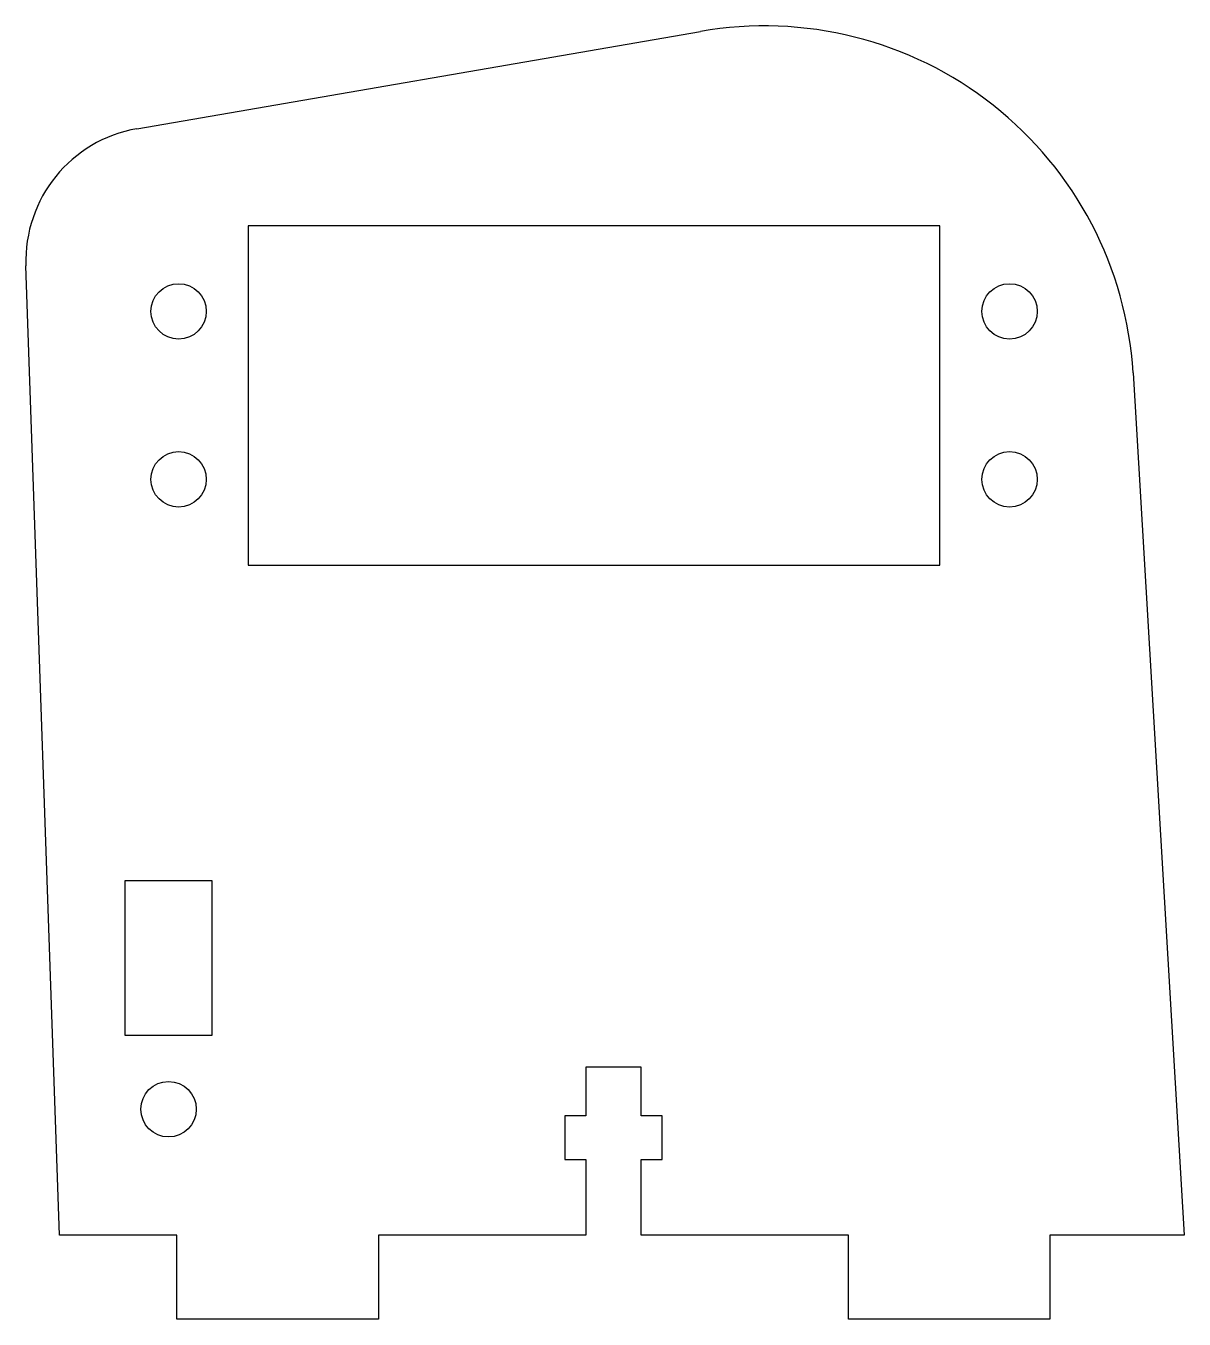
# Model space of a CAD drawing. Header units: millimetres. Extents: x -44 to 25, y -5 to 72.
import ezdxf

# ---------------------------------------------------------------- set-up
doc = ezdxf.new("R2010")
doc.units = ezdxf.units.MM

msp = doc.modelspace()

# ---------------------------------------------------------------- linework, layer by layer
for p, q in [((-37.389, 65.878), (-3.82, 71.666)), ((-30.75, 60.1), (-30.75, 39.9)), ((10.45, 60.1), (-30.75, 60.1)), ((10.45, 39.9), (10.45, 60.1)), ((-42, 0), (-43.995, 57.721)), ((21.959, 51.343), (25, 0)), ((-30.75, 39.9), (10.45, 39.9)), ((-32.9, 21.1), (-38.1, 21.1)), ((-38.1, 21.1), (-38.1, 11.9)), ((-32.9, 11.9), (-32.9, 21.1)), ((-38.1, 11.9), (-32.9, 11.9)), ((-7.35, 10), (-10.65, 10)), ((-10.65, 10), (-10.65, 7.1)), ((-7.35, 7.1), (-7.35, 10)), ((-10.65, 7.1), (-11.9, 7.1)), ((-11.9, 7.1), (-11.9, 4.5)), ((-6.1, 7.1), (-7.35, 7.1)), ((-6.1, 4.5), (-6.1, 7.1)), ((-11.9, 4.5), (-10.65, 4.5)), ((-10.65, 4.5), (-10.65, 0)), ((-7.35, 0), (-7.35, 4.5)), ((-7.35, 4.5), (-6.1, 4.5)), ((-35, 0), (-42, 0)), ((-35, -5), (-35, 0)), ((-10.65, 0), (-23, 0)), ((-23, 0), (-23, -5)), ((5, 0), (-7.35, 0)), ((5, -5), (5, 0)), ((25, 0), (17, 0)), ((17, 0), (17, -5)), ((-23, -5), (-35, -5)), ((17, -5), (5, -5))]:
    msp.add_line(p, q)
for centre in [(-34.9, 55), (14.6, 55), (-34.9, 45), (14.6, 45), (-35.5, 7.5)]:
    msp.add_circle(centre, 1.65)
for centre, radius, start, end in [((0, 50), 22, 3.5, 100), ((-36, 58), 8, 99.99999, 182)]:
    msp.add_arc(centre, radius, start, end)

doc.saveas('drawing.dxf')
